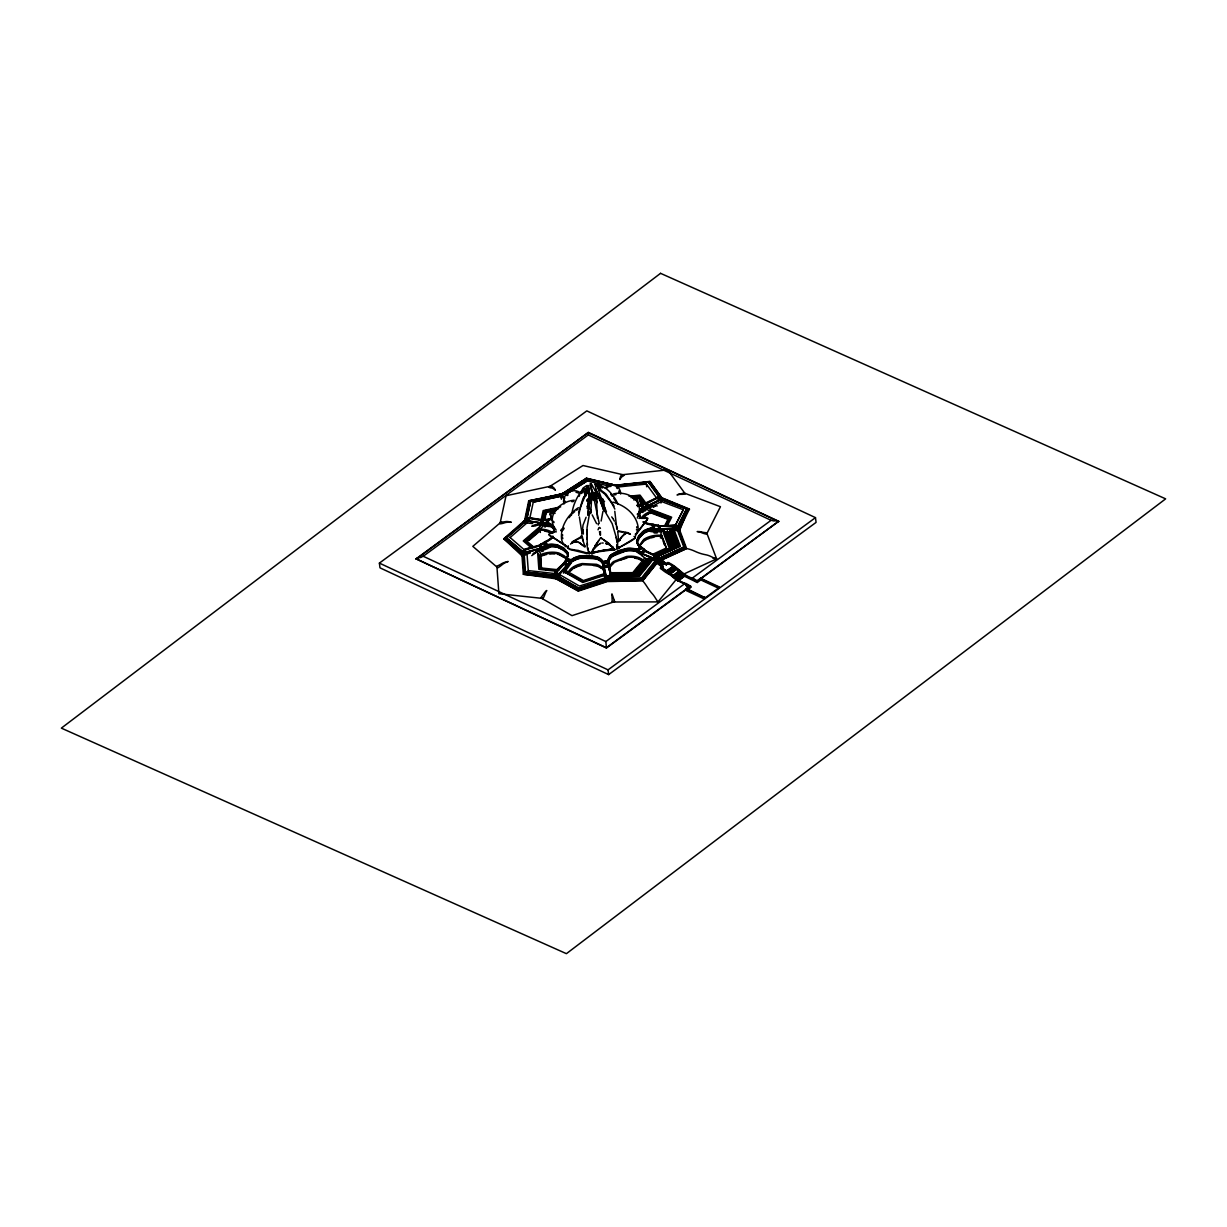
<?xml version="1.0" encoding="UTF-8"?>
<svg xmlns="http://www.w3.org/2000/svg" width="1227" height="1227" viewBox="0 0 1227 1227"><rect width="100%" height="100%" fill="white"/><g stroke="black" fill="none" stroke-linecap="round" stroke-linejoin="round"><path stroke-width="1.5" d="M588.469 434.588L588.362 432.61M600.417 531.521L600.509 535.11M564.987 502.809L564.773 500.831L563.53 501.398M590.985 509.619L590.969 509.772A76.718 17.868 -87.1 0 0 590.985 512.825M588.254 490.815L588.638 485.616L586.629 485.601L583.178 487.963L580.386 492.794M562.549 536L562.58 534.65M637.948 550.892L642.104 553.193L635.356 549.267A18.175 10.752 -7.2 0 0 627.334 548.791L618.469 551.107L611.184 555.125A18.175 10.752 -7.2 0 0 608.147 559.957L608.209 563.868M565.31 571.859C561.506 575.31 570.294 564.972 571.721 562.012A17.653 10.445 -7.2 0 1 581.491 558.055L595.954 558.791A17.653 10.445 -7.2 0 1 602.564 563.592L606.061 579.175L611.828 578.254L608.699 562.656A17.653 10.445 -7.2 0 1 612.794 556.092L625.939 550.938A17.653 10.445 -7.2 0 1 636.736 551.598L638.301 552.641L635.555 550.938A18.175 10.752 -7.2 0 0 627.549 550.463L618.684 552.779L611.399 556.797A18.175 10.752 -7.2 0 0 608.362 561.629L610.233 574.573M608.071 562.886L603.316 563.193L602.258 560.892A18.175 10.752 -7.2 0 0 597.35 557.349L588.837 555.846L579.573 556.429A18.175 10.752 -7.2 0 0 572.319 559.359L571.138 560.156L566.736 558.898L567.319 557.856A18.175 10.752 -7.2 0 0 567.81 552.902L563.576 547.886L556.675 544.742A18.175 10.752 -7.2 0 0 548.607 544.405L541.92 546.751L540.846 548.454L524.619 553.362L526.368 551.92L541.429 547.963L540.033 545.171L541.383 547.656M641.307 548.592C633.301 555.049 641.43 545.187 644.144 550.11L641.092 552.257L636.476 549.512A17.653 10.445 -7.2 0 0 625.678 548.852L612.534 554.006A17.653 10.445 -7.2 0 0 608.439 560.509L609.282 566.23L603.638 567.135L602.886 563.438M608.699 562.656L603.316 563.193L603.715 564.589M591.598 490.585A76.718 3.451 80.9 0 1 591.491 489.082L591.659 485.355M587.027 534.834L587.227 529.727M637.764 505.325L637.488 499.358L633.699 499.91M616.89 529.435L614.788 511.276M618.592 540.294L617.764 532.058M591.107 503.73L591.291 499.834M593.362 497.717L593.331 496.076L594.282 496.782M593.776 500.033L594.006 493.515L591.613 495.125M593.868 497.119L594.144 495.677M637.733 506.061L637.902 505.141L637.795 506.69M587.871 514.941L589.451 500.938L592.135 490.233L599.236 523.484M591.537 494.374L590.018 494.834M597.549 493.591L593.669 493.361L589.957 494.803M616.92 544.42L616.598 546.951M644.666 522.181A17.653 10.445 -7.2 0 0 653.025 524.266L659.758 525.938L674.881 525.079L677.089 527.058L676.844 530.555L674.543 530.294M663.73 530.463L663.577 533.254L667.595 531.567M677.534 526.736L686.583 508.837L677.534 526.736L677.365 530.079L683.853 547.073L658.516 558.776L683.853 547.073M659.911 559.021L684.773 547.533L678.194 530.279L678.347 527.073L687.565 509.22L662.81 499.864L659.712 497.733L662.841 500.171L686.629 509.159M679.16 527.395L688.485 508.975L679.16 527.395L679.006 530.493L685.694 547.978L660.371 559.696M679.973 527.733C676.169 542.043 687.565 506.904 689.421 509.052L661.874 497.794L649.865 481.413L618.086 484.972M583.208 530.601L583.331 534.052M600.908 498.545A30.062 14.356 -73.7 0 1 602.549 500.938L603.132 502.119L604.205 501.475M599.389 497.073L601.353 498.683A30.062 14.356 -73.7 0 1 602.994 501.061L604.251 501.874M645.785 521.475L636.322 534.128L635.218 534.19M652.181 528.223L652.427 524.957M659.543 529.021L652.887 528.408L653.071 525.003L651.368 524.865A18.175 10.752 -7.2 0 1 644.359 522.855L643.193 522.181M653.577 528.622L653.071 525.003M653.746 525.34L654.267 528.852L674.62 528.561L676.046 529.435M676.292 525.938L674.881 525.079L676.292 525.938L676.123 529.466L674.651 528.177L658.899 529.159L658.378 525.831L654.436 525.677M674.85 525.447L659.743 526.291L658.347 525.079M670.939 547.779L664.988 532.181L664.221 532.61L670.218 548.27L653.7 555.524L671.031 547.856L664.988 532.242L668.378 531.904L665.755 532.411L663.761 531.245L659.773 531.46L658.378 530.233L651.322 530.095A18.175 10.752 -7.2 0 0 643.96 532.901L638.884 537.963M658.899 529.159L658.378 525.831M676.844 530.555L674.62 528.561L659.589 529.435L659.758 525.938M659.773 531.46L658.378 530.233M663.761 531.245L659.804 531.107M665.755 532.411L671.767 547.61M674.651 528.177L674.819 529.543L676.767 529.435L676.967 526.705L659.052 526.122M674.911 525.877L674.743 528.914L674.942 526.184M676.767 529.435L675.433 529.19L675.602 526.782M583.239 529.834L583.147 533.377M578.592 512.641L583.086 498.285L589.006 489.542L588.178 515.355M591.506 497.058L592.12 492.671M593.853 495.984L593.868 497.625M588.454 494.22L591.291 483.515L591.184 485.631M593.27 500.018L593.454 498.469M593.515 498.883L593.347 500.171A30.69 1.564 80.6 0 1 593.301 497.932M594.021 498.898L593.853 500.202A30.69 1.564 80.6 0 1 593.822 497.84M618.454 541.705L618.561 540.923M601.138 521.03L602.917 511.475M636.506 530.049L636.629 529.251M619.022 548.408L617.81 548.5L618.04 546.644L618.209 548.024C620.126 546.675 640.417 537.518 634.037 536.414M583.331 500.463L583.5 499.634M592.135 490.233L590.754 512.978M593.162 495.57L593.07 492.196L594.052 493.806M564.742 497.917L561.26 494.19L560.003 494.282L528.714 500.815L524.604 520.432L503.806 538.76L522.012 555.846L520.831 553.377L503.806 538.76M525.309 520.064L529.374 500.831L525.309 520.064L523.868 522.273L503.868 539.19M526.03 519.819C520.386 532.978 531.889 502.441 530.033 500.846L560.693 494.404L564.543 498.484M526.705 519.251L530.693 500.846L526.751 519.558L505.677 538.346L522.211 552.549L505.677 538.346M529.895 517.825L533.27 502.058L561.445 496.03M540.816 521.429L543.162 510.601L560.678 506.858M541.997 521.168L544.159 510.953L558.668 507.855M543.684 520.079L545.509 511.705L558.162 508.99M544.174 519.45L545.632 512.748L556.491 510.417M544.267 520.079L545.708 513.377M544.803 519.865L545.54 516.506M638.868 515.616L639.098 514.573A18.175 10.752 -7.2 0 1 639.466 513.576M617.028 547.717L617.81 548.5L635.034 538.009M578.377 507.687C568.27 514.236 560.555 526.107 561.506 538.438A21.81 14.709 -55.1 0 0 562.58 542.426L565.969 546.843M563.162 548.101L566.905 551.675A17.653 10.445 -7.2 0 1 566.245 558.346C564.696 565.325 554.328 568.438 554.343 575.509L525.478 572.104L554.297 575.187L558.254 576.368L578.653 588.04L611.353 578.101L641.23 578.346L611.353 578.101M567.764 552.487A18.175 10.752 -7.2 0 1 567.273 557.441C567.672 564.589 546.582 573.745 558.484 575.877L572.273 558.945A18.175 10.752 -7.2 0 1 579.512 556.015L588.776 555.432L597.304 556.92A18.175 10.752 -7.2 0 1 602.212 560.478L603.301 563.086L602.319 561.537A17.653 10.445 -7.2 0 0 595.678 556.705L581.23 555.969A17.653 10.445 -7.2 0 0 571.46 559.911L559.359 573.454L558.837 575.524M566.046 562.181L566.475 560.494M637.334 514.481L637.58 513.561M563.239 530.033L563.837 527.871M584.021 497.794L587.61 487.717C580.156 490.14 576.567 498.177 573.975 504.941A85.982 68.804 4.2 0 0 571.659 514.911M580.846 537.457L581.613 535.156M589.942 511.153L587.043 527.733L587.196 546.138A21.81 5.077 -87.1 0 0 587.871 550.003L589.343 553.852M589.558 514.052L589.926 512.84M658.316 525.417L654.42 525.57L653.117 524.266M579.175 496.322L579.696 494.634M554.221 575.31L559.113 576.767L559.895 573.607L569.604 562.533M593.592 499.573L593.301 496.766M594.113 499.604L593.791 492.993M559.144 574.85C548.607 570.969 561.659 579.129 559.359 573.454M554.604 574.313L555.54 572.303M566.782 558.837L563.73 564.42L554.665 574.727M563.316 571.797L570.908 562.687M613.423 485.186L612.825 485.002M612.748 484.726L618.423 485.018L614.236 485.094L586.521 478.714M613.362 484.757L612.212 484.972M649.359 481.935L661.2 498.085L649.359 481.935L618.423 485.018L618.561 486.168M591.644 552.426L592.104 551.337L590.877 552.733L591.951 553.822L596.46 552.027L615.064 549.573L614.037 548.668L599.083 551.061M591.843 552.273L592.135 551.414M584.435 493.607L585.356 491.429M585.463 496.521L585.939 495.432M616.828 549.451L617.626 545.248A21.81 6.933 68.6 0 0 617.396 541.306L612.212 523.699L603.546 508.975M545.279 523.116L548.837 518.929A17.653 10.445 -7.2 0 0 552.119 518.898M587.058 508.223L589.957 502.41M598.024 529.803L598.929 527.717M636.69 540.846L638.607 535.862L643.7 530.816A18.175 10.752 -7.2 0 1 651.046 528.009L654.666 528.699M639.098 535.954L637.166 540.417A17.653 10.445 -7.2 0 0 640.663 546.429L645.617 550.616L660.54 558.454L666.169 563.745L666.353 565.202M638.73 546.536L643.761 539.389A17.653 10.445 -7.2 0 1 661.644 535.371L662.059 538.714M635.065 538.224L635.448 536.72L634.574 536.874M584.819 492.917L585.202 492.073M587.104 506.429L589.405 502.027M587.426 506.644L589.635 502.196M637.304 518.055L639.236 512.319A21.81 17.117 -28.8 0 0 639.328 507.871C637.825 496.076 623.715 491.229 613.423 493.929M585.846 490.723L587.61 487.717M586.092 517.257L583.009 525.187L582.165 533.454M578.715 515.386A76.718 51.733 -55.1 0 1 580.678 506.935L583.883 498.392L589.006 489.542M581.061 493.346L581.843 491.751M585.601 490.923L588.638 485.616M664.451 526.276L668.638 518.009L648.193 510.279L646.828 508.423A17.653 10.445 -7.2 0 1 639.221 512.518M666.261 524.021L667.933 520.708M666.23 525.693L670.341 517.426L653.086 510.907M664.451 531.444L663.562 533.208L664.221 532.61M667.657 525.11L671.66 517.196L650.31 509.159L649.175 507.61M675.54 524.987L683.255 509.742L660.77 501.245M675.556 525.079L683.27 509.849M680.019 528.147L689.421 509.052M588.132 505.156L589.727 502.257M620.693 538.346L621.552 537.288L619.374 540.555L620.632 538.3M619.65 540.708L619.972 539.42M598.285 544.527L592.488 550.494L594.359 547.349M592.61 550.555L593.147 549.466M598.715 540.754L595.294 545.892M545.57 523.239L526.874 520.984L525.187 521.628L525.325 522.779L532.702 523.592M596.337 494.343L593.653 493.653L595.463 496.414M596.123 494.588L597.488 518.147M596.613 498.377L596.169 493.914M587.027 500.846L587.549 500.033M525.263 519.757L523.177 522.104M506.582 537.978L522.855 551.659L524.205 554.374L522.886 551.981L506.582 537.978L525.141 522.012L527.411 518.239L529.098 517.61L543.055 519.957L548.914 518.929M525.785 521.736L527.104 520.616L541.705 523.147L543.408 520.187L547.472 519.757M526.598 521.26L528.944 518.699L526.751 521.889L525.187 521.628M526.046 521.46L529.098 517.61M527.165 521.046L528.898 518.392L542.886 520.708L544.128 519.236M531.935 526.322L537.656 524.435L546.506 524.65M533.484 525.355L536.122 525.401L532.181 525.969M535.892 525.754L537.656 524.435M540.862 523.285L543.055 519.957M528.914 521.337L541.138 523.362L542.886 520.708M541.705 523.147L543.96 519.972M541.245 524.404L538.208 529.19L524.635 540.877L532.564 547.687M542.257 522.932L544.006 520.294M537.426 524.773L541.352 525.033M541.138 525.371L542.441 524.297M545.785 523.285L547.61 520.509M541.138 523.362L542.165 522.211L546.306 523.131L548.162 519.926L550.509 519.696A18.175 10.752 -7.2 0 0 552.165 519.619M546.306 523.131L548.76 519.665M546.828 522.978L548.806 519.972M547.334 522.84L549.42 519.681M594.65 546.214L600.755 537.641L609.558 543.837M590.279 500.631L591.215 499.282M624.635 533.837L621.337 537.196L624.819 534.067M635.555 535.708L637.917 530.371A21.81 15.69 33.3 0 0 637.994 526.199C635.816 513.929 624.451 504.987 612.825 502.165M646.997 520.095L647.196 518.592M646.568 520.401L645.233 522.533M646.138 521.291L647.963 518.377L646.767 517.733L643.592 517.242L639.006 518.438M552.779 536.092A17.653 10.445 -7.2 0 1 545.156 541.536L539.267 545.233L524.803 549.098L523.208 551.69L524.957 554.865L527.196 554.251M555.494 539.006L552.61 537.135A18.175 10.752 -7.2 0 1 546.828 541.168L543.822 543.009M636.445 533.162L644.927 522.595M569.052 517.717L571.046 515.202M586.951 499.972L590.847 496.751M587.212 500.294L588.791 498.622M644.696 558.009L632.779 572.656L610.739 572.718A17.653 10.445 -7.2 0 1 613.454 561.613L626.598 556.46A17.653 10.445 -7.2 0 1 643.04 560.033M632.902 573.715L640.893 563.883M634.206 573.975L646.583 558.592L634.236 574.221L611.337 573.929M647.687 558.53L634.558 574.021M647.749 558.622L634.972 574.236M648.899 558.791L635.448 574.696L648.239 558.484M636.246 575.003L648.255 560.233M648.807 559.757L636.614 574.911L609.604 574.757M650.463 558.346L636.552 574.803M649.405 559.819L636.951 574.957M637.411 575.218L651.031 558.316M651.583 558.285L637.442 575.478L609.773 575.08M650.494 559.788L637.841 575.632L652.135 558.239M652.227 558.576L638.239 575.785L609.834 575.386M652.687 558.208L638.607 575.693L609.926 575.54M653.255 558.178L638.561 575.586M653.316 558.254L638.96 575.739M610.233 576.337L639.436 576.261L653.884 558.377M641.23 578.346L655.065 560.969L658.47 558.469M641.66 578.807L655.739 561.506L641.706 579.129L606.736 579.957L578.53 589.236L557.825 577.396L524.773 572.825L554.006 575.954L557.779 577.089L578.484 588.929L611.399 578.899L641.706 579.129M642.135 579.589L606.936 580.402L578.316 589.819L553.714 576.721L524.052 573.546L557.349 578.116L578.362 590.126L606.982 580.708L642.135 579.589C648.193 576.843 654.129 557.181 661.184 560.417L658.071 562.595M642.181 579.911L656.43 562.027M688.807 587.58L688.776 587.258A3.497 1.933 53.7 0 0 686.599 585.463A1.564 0.859 53.7 0 1 685.617 584.65A2.653 1.457 53.7 0 0 684.712 583.699L676.077 579.665L658.009 601.89A26.718 8.482 68.6 0 1 655.218 597.733A16.534 5.245 68.6 0 0 652.335 593.791A35.384 11.242 68.6 0 1 650.985 592.227L650.97 592.196A35.246 11.181 68.6 0 1 647.81 587.902L646.66 586.138A28.819 9.156 68.6 0 0 642.672 580.8L657.12 562.564M586.69 493.637L588.346 491.797M553.331 536.567L552.533 537.549A18.175 10.752 -7.2 0 1 546.889 541.582L545.402 542.564L546.951 545.371L545.402 542.564M582.779 490.187L583.929 488.791M525.831 552.825L524.466 550.34C526.782 558.469 524.098 546.782 523.684 550.371L525.432 553.546L526.552 552.273L540.969 548.346L542.089 547.058C548.668 548.423 542.012 539.681 545.724 546.23M531.766 555.616L537.441 551.475L547.288 547.012A17.653 10.445 -7.2 0 1 558.147 547.472L563.423 550.187L567.165 553.76A17.653 10.445 -7.2 0 1 567.503 554.681M544.297 543.622L540.601 544.696L541.966 547.165L546.337 545.8L544.849 543.101L540.555 544.267L539.435 545.555L540.846 548.454M533.362 553.883L537.257 551.153L548.868 546.506A18.175 10.752 -7.2 0 1 556.935 546.843L563.853 549.972L567.656 553.607M638.669 536.291L642.841 531.782A17.653 10.445 -7.2 0 1 652.764 527.993L652.795 527.671M640.157 544.604L643.884 540.432A17.653 10.445 -7.2 0 1 661.782 536.414L666.583 549.006M640.233 545.233L643.96 541.061A17.653 10.445 -7.2 0 1 646.445 539.619M566.874 495.478L567.825 494.435M545.724 522.871L548.178 522.733A18.175 10.752 -7.2 0 1 553.285 526.184L554.665 531.981M546.736 522.242L546.552 522.549A17.653 10.445 -7.2 0 1 553.438 527.196L554.083 531.598M542.227 524.619L546 524.957M545.724 525.248L547.012 524.328M533.178 553.546L537.441 551.475M560.754 530.631L562.426 530.647M570.494 544.113L571.399 543.3M595.662 497.104L594.88 493.039L596.199 499.711M559.113 576.767L560.356 575.478M588.408 552.303L586.843 553.561L569.911 549.512L567.748 547.963L568.208 546.49M573.945 542.104L572.104 542.84L573.868 542.181M567.764 547.84L568.193 545.846L568.362 547.242M577.626 541.767L575.57 541.736L576.629 541.782M579.819 543.116L578.745 542.319L584.481 546.828M581.077 543.638L581.567 544.42M565.601 560.325L570.294 561.491L571.138 560.156M583.101 545.325L581.966 544.619M554.757 575.463L556 574.19M563.392 573.116L564.788 571.705M581.291 493.484L586.721 489.558M545.754 546.107L546.935 544.941A17.653 10.445 -7.2 0 1 557.886 545.371L563.638 548.3L567.441 551.935M636.537 549.527L638.132 550.724M572.948 513.193L574.757 511.521M587.166 500.969L589.405 498.729M587.488 500.877L590.862 498.131M587.457 501.199L590.831 498.453M662.841 561.629A21.196 11.703 53.7 0 1 666.184 564.129L667.948 562.656L668.776 563.362A26.074 14.387 53.7 0 0 669.375 563.883M591.935 495.34L593.914 493.607L595.969 496.582L593.561 493.929L596.153 492.334L593.914 493.607M592.38 495.34L595.187 493.254M504.757 538.714L521.552 553.116L504.757 538.714L524.466 521.828M510.049 537.579L527.61 522.349M539.635 526.858L523.254 540.954L531.92 548.392M529.343 540.125L540.171 530.8M588.439 498.883L591.061 497.104M605.08 488.085C610.417 481.137 620.908 485.662 620.647 494.067M588.239 499.972L590.601 497.871M591.031 553.423C598.469 550.923 607.258 549.267 615.064 549.573M571.828 542.855L572.871 542.058M644.436 549.297L639.359 546.322A18.175 10.752 -7.2 0 1 636.767 541.874L636.644 540.432M645.525 550.678L644.022 549.604M590.847 493.561C599.512 493.407 586.445 493.147 591.951 493.729M656.706 555.862L645.095 551M657.841 557.211L656.246 556.199M379.388 563.101L586.813 410.876L815.48 517.641L816.078 522.395L608.638 674.605L379.987 567.84L379.388 563.101L608.04 669.865L608.638 674.605M657.319 557.595L664.681 563.684L666.215 564.389L667.963 563.101C677.273 566.951 682.549 576.429 692.872 578.868L697.166 581.46L778.685 521.276L588.377 432.425L416.091 558.837L606.445 648.009L690.663 586.23L686.368 583.638C676.046 581.199 670.77 571.721 661.46 567.886L663.224 566.583L653.255 558.392C648.347 554.635 637.058 555.079 644.068 550.064M416.137 559.144L588.377 432.425M588.454 434.803L423.223 556.26L605.862 641.552L606.445 648.009M636.89 549.711L640.448 547.196M636.92 549.972L640.402 547.426M637.473 550.202L640.816 547.702M637.503 550.478L640.862 548.009M641.675 552.84L644.114 550.34M641.644 553.07L644.589 550.601M645.111 551.138L642.15 553.607L644.62 550.877M638.316 553.04L642.028 555.524M641.583 553.576L653.255 558.392M657.948 556.153L679.467 546.444L672.657 528.622L679.436 546.184L656.2 556.705L653.347 559.129L642.12 553.331M657.411 557.779C649.973 563.408 657.411 553.975 660.141 559.343M653.868 559.665L656.859 557.472M652.733 558.776L654.328 559.788M657.381 558.009L654.359 559.926M657.381 559.619L655.065 560.969M656.844 560.693L659.022 559.098L655.785 561.813M660.095 559.573L657.074 561.797L660.647 559.834M657.549 562.027L660.617 560.11M658.071 562.564L661.108 560.386M662.733 562.027C662.043 559.573 657.442 562.794 659.221 563.684M658.623 563.408L661.66 561.184M659.114 563.638L663.255 562.564L660.786 565.294M659.144 563.945L662.212 561.445M660.264 564.757L662.733 561.981M660.663 565.294L663.761 563.055L666.261 564.819L667.963 563.101M664.282 563.592L660.709 565.555L663.776 563.101L663.178 562.533L660.187 565.018M656.491 561.429L661.154 566.26L664.252 563.868M661.154 566.26L662.12 566.705L660.356 567.994C670.003 571.736 675.31 581.521 685.832 584.021L689.559 586.353L689.773 588.024L686.414 586.46M666.169 563.745L667.917 562.457C677.565 566.184 682.872 575.984 693.393 578.469L697.12 580.8L697.289 582.503L700.816 579.926L700.632 578.224L697.12 580.8M660.985 568.684L663.224 566.583M666.261 571.184L673.362 566.015L674.405 567.135L667.871 572.15L674.85 567.641L675.97 568.745L669.988 574.067M666.307 571.46L673.332 566.307M666.782 571.721L673.884 566.552M666.813 571.997L673.853 566.843M667.871 572.15L674.329 567.104M668.945 572.978L674.375 567.38M668.899 573.224L675.97 568.715M669.835 574.481L676.399 569.205M673.224 576.169L679.206 570.816M674.267 577.242L680.249 571.935C665.954 585.218 677.948 567.748 680.77 572.472L674.19 577.196L674.789 577.779M674.221 577.472L680.694 572.426M681.246 573.239L674.743 578.009L681.215 572.963M681.767 573.776L675.264 578.546L681.721 573.5M675.678 579.282L682.243 574.037M676.783 579.896L683.362 575.11L684.405 576.23M676.813 580.156C697.013 564.497 662.289 589.712 682.841 574.573L682.273 574.313M677.304 580.432L683.884 575.693L677.335 580.693M677.81 580.969L684.329 576.184L697.289 582.503M677.856 581.23L684.39 576.184M605.862 641.552L684.712 583.699M771.108 520.294L692.273 578.147A2.653 1.457 53.7 0 1 693.178 579.098A1.564 0.859 53.7 0 0 694.16 579.911A3.497 1.933 53.7 0 1 696.322 581.721L778.685 521.276L777.473 520.908A6.672 5.368 -4.2 0 0 774.62 520.877A2.745 2.209 -4.2 0 1 772.765 520.693A4.202 3.39 -4.2 0 0 771.108 520.309L588.469 435.018M686.046 588.929L704.252 597.426L704.467 599.098L686.246 590.601L686.046 588.929L689.559 586.353M688.776 587.258L606.414 647.703L416.091 558.837L417.195 558.208A6.672 5.368 -4.2 0 1 419.956 557.579A2.745 2.209 -4.2 0 0 421.705 557.012A4.202 3.39 -4.2 0 1 423.223 556.276M695.295 593.592L687.273 589.85L690.786 587.273L690.663 586.23M704.252 597.426L687.135 588.807L687.273 589.85M704.773 597.043L704.912 598.086L718.439 588.162L718.838 586.721L700.632 578.224M608.04 669.865L815.48 517.641M550.263 533.285L548.822 534.773L565.877 545.77M639.927 517.901L638.838 512.487A18.175 10.752 -7.2 0 1 642.104 507.702L644.927 507.104M660.97 503.039L660.801 501.751L649.052 508.101L642.365 509.788A18.175 10.752 -7.2 0 0 639.988 512.595M638.546 505.601L640.065 505.064C651.138 509.987 635.647 506.015 644.589 503.868L648.5 506.184L659.006 500.509M640.157 505.033L644.788 507.18M643.868 509.067L643.807 509.113A17.653 10.445 -7.2 0 0 639.405 515.57M643.485 508.883L645.341 508.699M606.613 488.085L608.025 487.134M572.027 541.905L581.368 536.674L582.442 536.997L582.84 540.064M573.086 541.905L574.742 540.846M576.537 510.156L577.902 509.236M597.242 545.402L598.362 544.619M571.552 543.147L572.334 542.794M586.399 478.162L562.994 493.346L586.475 478.407L614.558 485.048L586.399 478.162L586.69 479.205L564.175 493.024M586.567 478.637L563.392 493.269L559.773 494.174L561.46 499.205M565.831 494.312L587.104 480.923L610.785 486.475M567.365 493.453L587.12 481.03M642.473 532.027L643.746 531.23A18.175 10.752 -7.2 0 1 651.108 528.423L652.887 528.408M580.57 536.997L582.165 536.046M644.482 507.395L660.832 499.542L662.503 499.65L662.258 500.524M636.721 541.444A18.175 10.752 -7.2 0 0 639.313 545.908L640.709 546.475M641.66 547.948L640.31 546.705M575.386 540.432L577.027 539.512M644.19 503.208L641.107 504.818L645.678 503.837L657.687 497.349L644.528 503.453M577.61 539.205L581.951 537.227L583.04 540.831M566.997 546.675L569.696 549.098L578.116 550.478M657.304 497.073L662.166 499.803L657.749 497.763L645.739 504.251L644.589 503.868M658.454 497.456L659.114 498.331M661.062 499.726L657.779 498.07L661.077 500.386M658.332 498.116L659.359 497.441M659.405 497.871L657.856 498.699L657.749 497.763M645.755 506.659L647.948 506.137M644.635 507.288L660.448 499.266L661.982 499.926M645.969 508.331L649.052 508.101M660.617 500.631L662.12 499.374M648.715 507.855L651.874 506.137C653.976 508.177 658.071 503.822 653.5 506.598M589.681 497.441L590.509 497.012M550.601 533.101L552.871 532.426M596.843 492.763L595.064 484.19L598.791 484.005L602.58 487.211M599.405 543.868L600.601 543.27L599.528 544.128M652.81 554.267L666.445 547.963L660.878 533.346L661.951 531.23A17.653 10.445 -7.2 0 1 648.071 530.816M654.681 554.849L669.375 548.438L663.454 532.963M654.973 555.448L671.875 547.687M653.914 556.153L673.454 547.273L667.365 531.138L673.454 547.273M654.006 556.429L674.298 547.181M654.62 556.368L675.233 547.027M654.359 556.782L676.092 547.104L669.589 530.018M654.957 556.782L677.779 546.767L671.783 531.03M655.54 556.736L678.623 546.598L671.89 528.975M657.197 556.951L680.295 546.168L674.206 530.233M678.194 530.279L684.727 547.211L659.451 558.346M660.325 559.374L685.694 547.978M660.111 560.371L686.614 548.546A28.819 20.736 33.3 0 1 694.451 551.061L696.66 552.058A35.384 25.46 33.3 0 0 705.571 554.727A16.534 11.902 33.3 0 1 711.215 556.659A26.58 19.111 33.3 0 0 714.774 558.224L714.804 558.239A26.718 19.218 33.3 0 0 716.629 558.868L706.66 532.717A18.773 15.138 -8.6 0 1 705.019 532.595A19.417 15.644 -8.6 0 1 701.813 532.012A11.733 9.463 -8.6 0 0 697.197 531.613L697.181 531.628A11.749 9.172 15.9 0 1 701.767 532.748A19.433 15.184 15.9 0 0 704.912 533.806A18.804 14.693 15.9 0 0 706.568 534.174L720.448 506.72L683.838 492.886A18.773 11.442 -62.8 0 1 682.657 493.331A19.417 11.841 -62.8 0 1 680.356 493.821A11.733 7.147 -62.8 0 0 677.043 494.987L677.043 495.002A11.749 8.528 -46.5 0 1 681.077 494.328A19.433 14.095 -46.5 0 0 683.868 494.19A18.804 13.635 -46.5 0 0 685.31 493.914L667.672 469.864L621.23 474.849A18.788 2.454 88.3 0 1 621.046 475.493A19.433 2.531 88.3 0 1 620.647 476.352A11.703 1.518 88.3 0 0 620.095 478.315L619.88 479.496L620.632 478.346A11.703 3.88 -82.2 0 1 622.457 476.459A19.433 6.442 -82.2 0 0 623.638 475.631A18.788 6.227 -82.2 0 0 624.236 475.002L583.009 465.524L548.638 487.15A18.788 7.73 63.4 0 0 549.512 487.518A19.433 7.991 63.4 0 0 550.356 487.779M660.832 560.463L686.614 548.546L679.789 530.386M636.782 505.34A17.653 10.445 -7.2 0 0 639.773 504.389L641.368 505.064M595.187 495.447L595.739 499.88M595.08 499.297L594.604 495.447M559.819 494.588L563.807 493.3L586.598 478.959L613.899 484.926M560.785 494.588L565.34 493.024L565.463 493.96C562.58 492.41 567.411 492.058 564.803 492.901M560.033 494.588L564.558 493.009M530.739 501.168L565.08 493.024L567.672 495.509M561.092 494.91L560.478 494.174L561.168 495.263L565.371 493.346M545.355 542.242L546.951 545.371M617.917 530.908L628.761 532.825M617.979 531.46L622.702 531.981M623.73 534.266L625.739 533.714M564.527 571.951L582.994 581.644L603.209 574.865M588.653 579.926L593.791 578.239M597.212 577.104L602.35 575.417M604.819 575.202L582.702 582.472L564.527 572.089L568.116 573.147M558.254 576.368L578.699 588.346L606.46 578.899M521.966 555.432L523.331 574.267L553.423 577.488L578.162 590.693L607.181 581.153L642.626 580.386M523.331 574.267L556.905 578.945L578.208 591.123L607.242 581.567L642.672 580.8L656.798 563.438A21.196 11.703 53.7 0 1 662.135 567.104L660.387 568.193L661.215 568.914A26.074 14.387 53.7 0 0 668.5 573.929M614.252 600.386A18.788 2.807 76.4 0 0 614.696 601.598L572.012 615.647L540.724 597.764A18.788 10.568 -67.2 0 0 541.705 596.613A19.433 10.936 -67.2 0 0 543.576 594.037A11.703 6.58 -67.2 0 1 546.613 590.494L546.843 590.57A11.703 4.617 -78.8 0 0 544.88 594.435A19.433 7.669 -78.8 0 1 543.714 597.196A18.788 7.408 -78.8 0 1 543.07 598.469L498.883 593.73L496.874 566.107A18.788 15.061 -16.8 0 0 498.392 565.494A19.433 15.583 -16.8 0 0 501.322 563.914A11.703 9.387 -16.8 0 1 506.061 561.981L508.162 561.475L506.23 562.303A11.703 8.819 -39.7 0 0 501.889 564.926A19.433 14.647 -39.7 0 1 499.22 566.92A18.788 14.157 -39.7 0 1 497.794 567.794L472.824 546.368L501.199 521.95A18.788 12.515 41.8 0 0 502.549 521.981A19.433 12.93 41.8 0 0 505.11 521.69A11.703 7.791 41.8 0 1 509.251 521.797A24.233 16.135 41.8 0 0 511.291 522.211L511.291 522.211A24.233 18.436 23.4 0 1 508.96 522.257A11.703 8.896 23.4 0 0 504.328 522.901A19.433 14.785 23.4 0 1 501.475 523.653A18.788 14.295 23.4 0 1 499.956 523.868L506.045 495.739L551.537 485.999A18.788 4.095 73.4 0 0 552.043 486.536M609.267 486.552L610.739 486.076M597.656 493.53L593.669 493.361L590.003 495.141M591.767 494.604L595.693 494.788L596.169 498.637M561.322 529.374L563.822 528.791M641.292 518.361L646.568 518.315M619.788 560.233L626.813 558.132M596.491 497.426L597.457 498.76M560.969 530.401L561.245 530.141M525.003 549.451L540.064 545.494L541.429 547.963M525.049 549.865L526.536 553.285L524.681 553.791L523.315 551.306L525.171 550.8L525.049 549.865L539.481 545.969M525.877 553.132L523.684 550.371M526.996 553.914L530.417 552.994M564.589 545.616L565.647 545.34M602.595 563.638L602.472 562.564A18.175 10.752 -7.2 0 0 597.564 559.021L589.052 557.518L579.788 558.101A18.175 10.752 -7.2 0 0 572.534 561.03M550.356 513.944L551.583 513.638M533.285 502.165L561.46 496.137M558.684 507.978L544.159 510.953M551.138 512.211L554.757 511.444M586.506 487.134L588.04 487.012M614.328 494.941L616.015 494.65M574.757 541.751L575.724 541.582M593.515 552.135L614.067 548.837L613.347 548.101M602.656 561.475L608.439 560.555M602.871 561.828L607.978 561.015M602.917 562.15L608.009 561.337M603.086 562.518L608.009 561.721M603.132 562.825L608.04 562.043M603.362 565.432C603.485 568.576 609.911 567.626 608.975 564.527M603.653 564.175L603.975 565.754L608.469 565.033L611.107 577.626L606.598 578.346L606.353 577.211M603.975 565.754L608.515 565.356M608.592 565.724L604.129 566.767L608.638 566.046M604.175 567.426L605.509 577.718M608.975 568.408L610.095 570.632M604.39 571.552L606.383 577.718M604.788 573.868L604.988 571.445M603.239 574.988L606.138 574.405M611.307 575.034L610.969 576.828M604.006 566.076L606.23 576.276L610.724 575.555M605.724 577.396L610.893 576.552L611.199 578.362M606.46 577.549L605.555 575.954L605.831 577.656L611.675 577.104L606.521 577.963M614.236 600.356A19.433 2.914 76.4 0 1 613.316 597.656A11.703 1.748 76.4 0 0 611.92 593.883L612.043 597.856A19.433 1.181 85.3 0 1 612.166 600.693A18.788 1.135 85.3 0 1 612.212 601.997L614.696 601.598M574.251 500.202C563.346 501.045 551.03 509.742 552.349 521.797A21.81 17.454 4.2 0 0 553.561 526.046L556.168 530.125M571.889 501.705L573.622 501.46M552.549 513.484L555.033 513.346M652.948 529.788L654.528 530.831L658.362 530.57M653.101 530.079L653.025 530.079A17.653 10.445 -7.2 0 0 643.101 533.868L639.359 538.039L637.427 542.503A17.653 10.445 -7.2 0 0 638.086 545.309M619.834 485.263L648.807 482.15L660.479 498.07L663.439 500.11L688.516 509.297M614.758 485.647L648.209 482.042L659.758 498.039M617.61 487.042L646.353 484.052M629.037 496.275L640.034 495.094L646.138 503.423M631.89 496.521L639.298 495.861L644.543 503.009M630.923 497.641L638.331 496.843L643.638 504.082M632.902 498.484L638.454 497.886L643.776 505.125M654.512 528.822L658.209 528.883M608.546 562.288L608.086 559.543A18.175 10.752 -7.2 0 1 611.123 554.711L618.408 550.693L627.288 548.362A18.175 10.752 -7.2 0 1 635.295 548.852L636.828 549.251M595.233 495.723L597.273 495.892M595.662 495.861L596.475 495.831M596.399 496.229L595.724 496.26M604.574 501.306L603.209 501.582A30.69 14.663 -73.7 0 0 601.659 498.914L599.052 497.748M593.868 493.99L595.908 493.929M576.567 541.659L577.779 541.613M611.199 574.083L634.604 574.129L647.135 558.622M609.574 574.405L635.371 574.405M609.574 574.512L636.169 574.711M610.095 575.862L639.006 575.846M610.156 576.169L639.436 576.261M612.212 601.997L658.009 601.89M600.601 489.512L597.472 485.524C605.064 485.524 610.509 492.211 614.543 497.84A85.982 67.47 -28.8 0 1 618.163 504.404M598.761 487.012L602.764 487.963M554.681 512.687L550.033 513.346L550.555 514.987M652.917 524.589L651.307 524.435A18.175 10.752 -7.2 0 1 644.313 522.426L643.147 521.766M614.512 484.634L618.132 485.294M618.239 485.232L613.623 485.401L586.69 479.205M548.714 519.236L550.448 519.266A18.175 10.752 -7.2 0 0 552.104 519.205M595.954 496.107L597.181 496.306M600.831 538.193L602.242 538.822M603.209 543.024L601.89 543.009M559.037 569.865L541.383 567.978L540.263 552.656L538.362 551.015A17.653 10.445 -7.2 0 0 551.092 546.337M539.957 568.745L557.472 570.632L539.957 568.745L538.975 555.448M556 571.184L538.868 569.343L537.702 553.346M528.254 570.601L555.54 573.638M597.196 485.033L598.285 485.171M593.301 565.509L596.813 565.984A17.653 10.445 -7.2 0 1 601.307 568.362M576 492.272L579.083 493.131M543.914 519.558L548.162 519.926M528.852 517.978L543.408 520.187M527.165 518.607L528.377 518.914M527.211 519.036L529.021 519.328L528.898 518.392M542.227 522.625L544.067 522.932M526.644 521.567L525.478 521.674M712.964 558.254L716.629 558.868L683.638 574.113A20.138 11.104 53.7 0 1 679.927 571.122A12.255 6.764 53.7 0 0 676.062 568.362A26.074 14.387 53.7 0 1 675.448 568.07M556.352 531.858C551.46 530.11 545.263 534.865 552.61 537.135M578.147 550.478L588.009 553.27M558.254 545.509L556.721 545.171A18.175 10.752 -7.2 0 0 548.668 544.834L546.843 544.635M625.157 532.457L627.718 533.162M546.797 522.656L548.239 523.162A18.175 10.752 -7.2 0 1 553.346 526.598L554.006 527.487M546.736 524.619L546.813 524.635A17.653 10.445 -7.2 0 1 553.699 529.282M655.555 505.493L657.181 505.953M653.868 506.858L651.874 506.137M605.709 543.331L606.951 543.852M605.678 543.53L608.055 544.098M566.966 558.515L571.537 559.88M566.767 559.221L571.107 560.524M566.506 559.604L570.678 560.846M566.537 559.911L570.724 561.168M566.307 560.601L570.325 561.813M564.313 562.779L568.132 563.914M564.343 563.086L568.178 564.236M563.991 563.438L567.825 564.589M564.037 563.76L567.871 564.911M563.193 563.868L567.994 565.294M563.73 564.42L567.549 565.57M555.586 572.718L559.42 573.868M554.42 573.791L559.313 575.264M540.724 597.764L543.07 598.469M558.377 574.88L555.325 573.346M628.761 533.76L629.543 533.852M579.512 492.18C571.475 487.395 561.399 494.956 564.021 504.021M547.104 524.358L548.438 524.834A18.175 10.752 -7.2 0 1 553.546 528.27L554.205 529.159M606.844 543.791L608.101 544.267M661.154 497.779L689.482 509.466M668.776 519.052L651.138 512.395A17.653 10.445 -7.2 0 0 641.905 518.285M668.853 519.681L651.215 513.024A17.653 10.445 -7.2 0 0 649.758 513.546M597.626 495.187L593.653 493.653L595.923 496.229M597.426 495.493L595.939 494.895L595.57 489.466L601.169 498.852L606.46 511.828M599.067 497.134L600.54 497.947M598.883 497.472L601.782 498.545M605.126 509.174L597.672 487.61L605.985 494.082L614.098 506.076M598.929 489.558L604.834 494.082L610.663 501.613A76.718 55.184 33.3 0 1 614.834 509.082M588.408 432.732L778.731 521.598M645.141 551.414L656.384 556.705L653.838 559.389M668.025 563.53L673.378 566.061M700.678 578.883L718.316 587.12M700.816 579.926L718.439 588.162M676.445 569.527L679.206 570.846M653.807 560.172L657.151 561.537M680.724 572.702L674.743 578.009M641.844 555.662L649.727 561.705M663.27 567.012L661.261 565.862M667.902 571.905L661.46 567.886M672.703 575.632L669.911 574.021L676.476 569.251L675.893 568.715M685.939 585.018L690.786 587.273M629.16 533.684L630.417 534.266L629.482 533.99M600.371 497.656L602.978 499.236M643.224 506.797L643.546 507.027A17.653 10.445 -7.2 0 0 639.129 513.469L640.433 517.763M564.297 557.38L559.021 554.65A17.653 10.445 -7.2 0 0 557.579 554.328M609.144 544.573L610.11 545.386M609.067 544.681L610.202 545.294M601.399 498.591L602.58 499.266M601.567 498.868L602.748 499.542M565.969 570.616L583.377 580.57L603.914 573.807A17.653 10.445 -7.2 0 0 596.598 564.313L582.15 563.576A17.653 10.445 -7.2 0 0 568.377 571.997M573.009 575.601L576.015 577.319M579.021 579.037L583.515 581.613M560.11 574.896L579.42 586.046L605.77 577.81M663.792 530.892L665.786 532.043M660.019 528.039L658.608 527.181L660.003 528.377M555.509 539.021L565.708 545.831M599.067 496.552L601.506 498.315A30.69 14.663 -73.7 0 1 603.163 500.739M649.865 481.413L661.936 498.208L664.589 499.665M648.807 482.15L660.433 497.748L663.991 499.726M647.672 507.165L653.101 511.03M658.853 497.825L661.614 499.757M645.693 503.929L648.454 505.861M645.141 503.898L648.5 506.184M644.62 504.174L647.381 506.107M643.822 507.518L640.77 505.095M639.543 505.248L642.856 507.549M607.81 542.994L603.761 539.941M579.85 543.024L580.954 543.806M611.859 546.475L612.779 547.273L610.095 545.309L612.779 547.242M608.991 543.914L611.905 546.644M534.374 547.61L526.414 540.785L542.119 527.257L542.595 525.11A17.653 10.445 -7.2 0 0 553.04 526.506M531.858 546.368L526.552 541.828L540.095 530.171A17.653 10.445 -7.2 0 1 551.23 532.809M510.033 537.472L525.478 550.831M600.402 500.217L603.899 503.653M600.202 500.447L603.699 503.96M595.064 484.19L599.528 488.775M567.825 559.282L564.083 555.708L558.806 552.978A17.653 10.445 -7.2 0 0 540.417 554.773M566.705 559.129L558.945 554.037A17.653 10.445 -7.2 0 0 540.555 555.816L541.521 569.021M639.85 504.358L638.5 505.171A18.175 10.752 -7.2 0 1 636.92 505.631M600.448 528.331L599.558 527.411M597.672 487.61L600.371 490.34M597.472 485.524L599.374 487.487M564.221 501.045L565.432 502.334M567.61 495.094L565.064 492.364L565.187 493.683M564.65 493.729L565.724 494.88M563.638 497.088L561.352 494.926M561.705 496.475L564.19 499.128M602.365 502.963L603.454 504.144M612.887 547.349L614.39 550.233M612.641 547.181L613.439 547.871M610.755 494.328L610.831 494.42A76.718 60.2 -28.8 0 1 612.365 496.352M616.475 487.594L617.365 488.607M591.583 484.236L596.23 492.687M555.34 489.941L555.233 489.987A24.233 9.969 63.4 0 1 553.868 489.067A11.703 4.816 63.4 0 0 551.168 487.901M657.227 498.898L646.338 483.959L646.69 486.782M645.571 504.312L639.298 495.861M639.604 499.956L642.795 504.312M639.727 500.999L641.859 503.898M639.788 501.429L641.905 504.312M589.681 552.763L588.96 551.368M611.706 516.889L612.702 518.315M595.57 489.466L604.037 510.647M596.307 491.797L598.393 495.754M592.181 514.865L596.598 523.622M612.887 518.576L614.42 521.168M545.938 541.997L547.564 544.972M539.267 545.233L540.969 548.346M536.521 550.969L538.99 555.57M522.181 552.227L523.469 554.834L524.803 573.132M521.506 552.81L522.733 555.294L524.082 573.853M596.261 499.527L596.889 501.107M595.801 499.696L597.12 502.748L596.506 501.137M552.856 521.107L551.859 519.036M584.543 545.34L585.202 546.859M552.227 519.742L551.23 517.518M615.248 522.794L615.954 524.45M582.856 540.217L584.712 545.708M670.463 529.972L676.905 546.69M671 531.429L676.829 546.675M669.451 532.027L675.141 546.951M668.669 532.365L674.39 547.196M666.506 531.46L672.611 547.441M663.654 541.767L664.85 544.911M663.193 541.23L664.436 544.803M551.675 518.454L550.892 516.598M618.791 491.045L619.313 492.472M600.816 501.797L602.81 507.671A76.718 24.356 68.6 0 1 603.699 510.585M616.644 526.168L617.442 528.776M551.23 517.242L550.356 514.834M550.954 516.414L550.248 514.389M603.914 566.26L603.147 565.524M639.988 518.315L638.884 512.901A18.175 10.752 -7.2 0 1 639.252 511.904M591.123 485.217L590.34 483.453L590.233 485.171M588.362 549.665L587.963 547.978M599.436 531.674L600.233 535.156M608.163 563.454L608.469 565.033M597.212 545.233L596.245 546.153M595.432 547.027L593.024 549.42M595.294 551.552L593.899 551.951M591.813 552.119L591.951 553.822M637.365 500.018L637.718 502.518M616.184 537.395L616.706 540.57A21.104 6.702 68.6 0 1 616.874 542.196M582.073 533.914L579.374 516.95M609.236 566.613L609.543 568.316M589.006 507.825L588.546 503.438M598.301 524.895L598.147 523.622M589.558 508.591L589.159 505.049M589.144 508.883L588.546 503.653M588.439 508.791L587.886 502.702M718.838 586.721L719.053 588.393M673.178 576.399L679.727 571.353L672.657 575.862M662.12 566.705L662.304 568.178M643.316 507.518L642.15 508.116A18.175 10.752 -7.2 0 0 639.773 510.923M617.902 485.616L617.426 486.582L617.319 485.647M611.675 577.104L611.828 578.254M595.755 493.637L596.414 498.683M606.23 576.276L606.598 578.346M595.662 499.236L595.202 499.42M594.742 493.116L595.54 499.113M593.822 493.085L594.313 496.935M588.623 500.355L588.975 503.576M560.494 494.803L528.714 500.815M559.221 575.126L555.279 573.392L559.451 574.19L558.484 575.877M545.509 511.705L545.923 515.049M540.386 532.472L539.957 529.128A17.653 10.445 -7.2 0 1 552.978 533.178M527.825 519.128L527.411 518.239L527.549 519.389M524.819 553.714L524.957 554.865M587.319 543.423L587.518 545.248M527.012 553.53L528.27 570.708M524.174 554.052L525.524 572.411M593.807 497.242L593.883 498.223A30.062 1.534 80.6 0 0 593.975 499.68M593.285 497.334L593.377 498.315A30.062 1.534 80.6 0 0 593.454 499.772M587.027 537.165L587.073 539.374M637.917 502.671L637.795 504.68M641.123 518.177A17.653 10.445 -7.2 0 1 651.016 511.352M642.595 554.711A17.653 10.445 -7.2 0 1 641.583 554.052M640.678 553.316A17.653 10.445 -7.2 0 1 639.896 552.533M552.058 486.536A19.433 4.233 73.4 0 0 552.978 487.18A11.703 2.546 73.4 0 1 554.543 488.791A24.233 5.291 73.4 0 0 555.34 489.926M668.5 573.914A12.255 6.764 53.7 0 1 672.365 576.675A20.138 11.104 53.7 0 0 676.077 579.665M604.42 575.555A17.653 10.445 -7.2 0 1 604.267 576.521M660.433 537.947A17.653 10.445 -7.2 0 1 661.982 538.086M570.616 570.877A17.653 10.445 -7.2 0 1 572.595 569.19M573.745 568.423A17.653 10.445 -7.2 0 1 580.785 565.586M544.834 531.153A17.653 10.445 -7.2 0 1 547.687 531.828M548.99 532.288A17.653 10.445 -7.2 0 1 551.306 533.438M540.632 556.444A17.653 10.445 -7.2 0 1 546.552 554.497M549.757 554.006A17.653 10.445 -7.2 0 1 554.558 553.929M634.727 558.162A17.653 10.445 -7.2 0 1 637.595 558.791M638.93 559.221A17.653 10.445 -7.2 0 1 643.255 561.705M611.092 565.938A17.653 10.445 -7.2 0 1 613.669 563.285M647.81 539.006A17.653 10.445 -7.2 0 1 649.252 538.454M650.755 537.978A17.653 10.445 -7.2 0 1 653.884 537.273M660.295 536.905A17.653 10.445 -7.2 0 1 661.859 537.043M642.749 518.009A17.653 10.445 -7.2 0 1 645.801 515.524M647.028 514.803A17.653 10.445 -7.2 0 1 648.347 514.144M645.923 510.294A17.653 10.445 -7.2 0 1 644.788 511.076M643.562 511.797A17.653 10.445 -7.2 0 1 642.227 512.457M545.432 526.981A17.653 10.445 -7.2 0 1 544.036 526.613M657.273 532.932A17.653 10.445 -7.2 0 1 654.083 532.932M643.178 561.076A17.653 10.445 -7.2 0 0 626.721 557.503L613.592 562.656A17.653 10.445 -7.2 0 0 609.88 572.012M610.877 573.761A17.653 10.445 -7.2 0 1 610.31 572.902M604.052 574.85A17.653 10.445 -7.2 0 0 596.736 565.356L582.273 564.619A17.653 10.445 -7.2 0 0 568.515 573.04M543.239 551.184A17.653 10.445 -7.2 0 1 541.69 551.567M591.905 493.929A76.718 3.451 80.9 0 1 591.736 492.196M553.975 522.564A21.104 16.887 4.2 0 1 553.852 521.72M562.825 538.622A21.104 14.233 -55.1 0 1 562.687 537.794M636.69 526.797A21.104 15.184 33.3 0 1 636.721 527.625M613.791 498.346A76.718 60.2 -28.8 0 1 616.337 502.564M639.236 547.027A17.653 10.445 -7.2 0 1 638.592 546.184M591.46 552.119L591.015 553.3L591.46 552.119M660.555 273.33L61.35 728.132L566.414 953.67L1165.65 498.852L660.555 273.33M610.77 575.862L606.261 576.583L610.77 575.862"/></g></svg>
